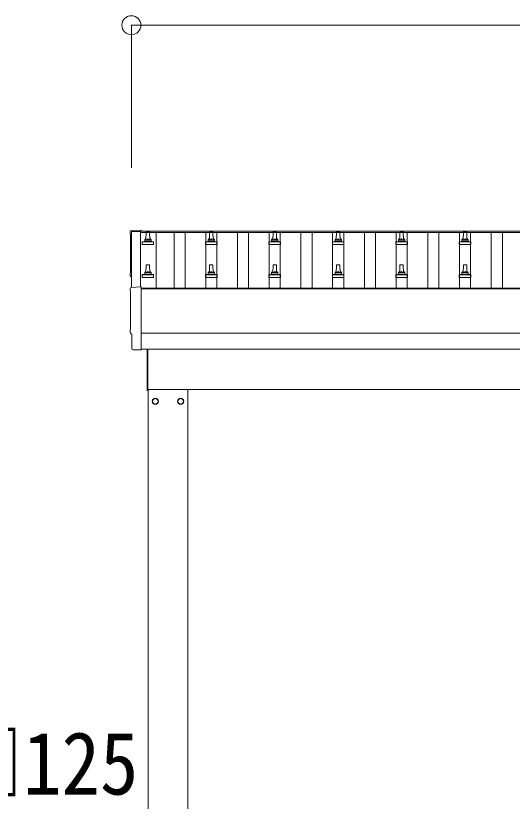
# Model space of a CAD drawing. Units: millimetres at full size, sheet at 1:60; details may follow other scales. Extents: x -16864 to 16864, y -11640 to 11640.
# Drawn here: x -11386 to -9821, y -5509 to -3032 of the extents above; entities that cross this region are included whole.
import ezdxf
from ezdxf.enums import TextEntityAlignment as Align

# ---------------------------------------------------------------- set-up
doc = ezdxf.new("R2010")
doc.units = ezdxf.units.MM
doc.header["$LTSCALE"] = 60
doc.header["$PDMODE"] = 32
doc.header["$PDSIZE"] = 60
for name, color, linetype, lineweight in [('0-2_TEXT1', 4, 'Continuous', 9), ('0-5_ELV2', 5, 'Continuous', 5), ('0-8_TABLE1', 6, 'Continuous', 9)]:
    doc.layers.add(name, color=color, linetype=linetype, lineweight=lineweight)
doc.styles.add('ＭＳ ゴシック', font='')
doc.styles.get('ＭＳ ゴシック').set_extended_font_data('MS Gothic')

msp = doc.modelspace()

# ---------------------------------------------------------------- linework, layer by layer
at = {"layer": '0-2_TEXT1'}
for p, q in [((-10992.98, -3711.61), (-10992.98, -3887.1)), ((-10992.98, -3711.61), (-6146.98, -3711.61)), ((-10992.98, -3715.2), (-6146.98, -3715.2)), ((-11022.55, -3888.64), (-10990.98, -3886.99)), ((-10990.98, -3886.99), (-10990.98, -4085.85)), ((-10990.98, -3891.22), (-6148.98, -3891.22)), ((-10990.98, -3893.11), (-6148.98, -3893.11)), ((-6148.98, -4033), (-10990.98, -4033)), ((-11010.62, -4085.85), (-11017.53, -4085.49)), ((-10990.98, -4082.82), (-6148.98, -4082.82)), ((-10971.98, -4213.22), (-10971.98, -4082.92)), ((-10969.98, -4082.92), (-10969.98, -4213.22)), ((-10969.98, -4210.72), (-6273.98, -4210.72)), ((-10968.98, -7210.72), (-10968.98, -4210.72)), ((-10843.98, -4210.72), (-10843.98, -7210.72)), ((-10969.98, -4213.22), (-10971.98, -4213.22)), ((-10937.89, -4247.47), (-10937.99, -4247.47)), ((-10937.89, -4247.97), (-10937.99, -4247.97)), ((-10875.08, -4247.47), (-10874.98, -4247.47)), ((-10875.08, -4247.97), (-10874.98, -4247.97))]:
    msp.add_line(p, q, dxfattribs=at)
for points in [[(-11022.55, -3709.21), (-10990.98, -3707.56), (-10990.98, -3711.61)], [(-11021.98, -3888.61), (-11021.98, -3712.58), (-10992.98, -3712.58)], [(-11020.37, -4082.49), (-11020.37, -4035.46), (-11020.97, -4035.46)], [(-11009.87, -4085.57), (-11009.21, -4084.94), (-10990.98, -4085.85)]]:
    msp.add_lwpolyline(points, dxfattribs=at)
for points in [[(-10946.48, -4237.91), (-10954.98, -4242.82), (-10954.98, -4252.63), (-10946.48, -4257.54), (-10937.98, -4252.63), (-10937.98, -4242.82)], [(-10866.48, -4237.91), (-10857.98, -4242.82), (-10857.98, -4252.63), (-10866.48, -4257.54), (-10874.98, -4252.63), (-10874.98, -4242.82)]]:
    msp.add_lwpolyline(points, close=True, dxfattribs=at)
for centre, radius in [((-10946.48, -4247.72), 10), ((-10946.48, -4247.72), 8.5), ((-10866.48, -4247.72), 10), ((-10866.48, -4247.72), 8.5)]:
    msp.add_circle(centre, radius, dxfattribs=at)
for centre, start, end in [((-10946.48, -4247.72), 171.25399, 188.74601), ((-10946.48, -4247.72), 111.25399, 128.74601), ((-10946.48, -4247.72), 231.25399, 248.74601), ((-10946.48, -4247.72), 51.25399, 68.74601), ((-10946.48, -4247.72), 291.25399, 308.74601), ((-10946.48, -4247.72), 1.66581, 8.74601), ((-10946.48, -4247.72), 351.25399, 358.33419), ((-10866.48, -4247.72), 171.25399, 178.33419), ((-10866.48, -4247.72), 181.66581, 188.74601), ((-10866.48, -4247.72), 111.25399, 128.74601), ((-10866.48, -4247.72), 231.25399, 248.74601), ((-10866.48, -4247.72), 51.25399, 68.74601), ((-10866.48, -4247.72), 291.25399, 308.74601), ((-10866.48, -4247.72), 351.25399, 8.74601)]:
    msp.add_arc(centre, 8.6, start, end, dxfattribs=at)
for centre, major_axis, ratio, start_param, end_param in [((-11022.4, -3712.21), (-3, 0), 0.99863, 4.7647489, 6.2979817), ((-15788.26, -3782.63), (4763.38, 0), 0.99863, 6.2686928, 6.2979817), ((-11020.97, -3851.63), (-4.41, 0), 0.99863, 6.2686928, 7.6252171), ((-11022.4, -3891.64), (-3, 0), 0.99863, 4.7647489, 6.2979817), ((-15788.26, -3962.06), (4763.38, 0), 0.99863, 6.2686928, 6.2979817), ((-11020.97, -4031.06), (-4.41, 0), 0.99863, 6.2686928, 7.8539816), ((-11017.37, -4082.49), (-2.18, -2.07), 0.9974, 5.5252311, 7.0411395), ((-11010.56, -4084.85), (-0.727, -0.69), 0.9974, 0.7579542, 1.5707963)]:
    msp.add_ellipse(centre, major_axis=major_axis, ratio=ratio, start_param=start_param, end_param=end_param, dxfattribs=at)
at = {"layer": '0-5_ELV2'}
for p, q in [((-10975.98, -3738.13), (-10975.26, -3714.6)), ((-10974.26, -3713.63), (-10965.71, -3713.63)), ((-10964.71, -3714.6), (-10963.98, -3738.13)), ((-10775.98, -3738.13), (-10775.26, -3714.6)), ((-10774.26, -3713.63), (-10765.71, -3713.63)), ((-10764.71, -3714.6), (-10763.98, -3738.13)), ((-10575.98, -3738.13), (-10575.26, -3714.6)), ((-10574.26, -3713.63), (-10565.71, -3713.63)), ((-10564.71, -3714.6), (-10563.98, -3738.13)), ((-10375.98, -3738.13), (-10375.26, -3714.6)), ((-10374.26, -3713.63), (-10365.71, -3713.63)), ((-10364.71, -3714.6), (-10363.98, -3738.13)), ((-10175.98, -3738.13), (-10175.26, -3714.6)), ((-10174.26, -3713.63), (-10165.71, -3713.63)), ((-10164.71, -3714.6), (-10163.98, -3738.13)), ((-9975.98, -3738.13), (-9975.26, -3714.6)), ((-9974.26, -3713.63), (-9965.71, -3713.63)), ((-9964.71, -3714.6), (-9963.98, -3738.13)), ((-10979.98, -3742.34), (-10979.98, -3738.13)), ((-10978.98, -3738.13), (-10960.98, -3738.13)), ((-10959.98, -3742.34), (-10959.98, -3738.13)), ((-10779.98, -3742.34), (-10779.98, -3738.13)), ((-10778.98, -3738.13), (-10760.98, -3738.13)), ((-10759.98, -3742.34), (-10759.98, -3738.13)), ((-10579.98, -3742.34), (-10579.98, -3738.13)), ((-10578.98, -3738.13), (-10560.98, -3738.13)), ((-10559.98, -3742.34), (-10559.98, -3738.13)), ((-10379.98, -3742.34), (-10379.98, -3738.13)), ((-10378.98, -3738.13), (-10360.98, -3738.13)), ((-10359.98, -3742.34), (-10359.98, -3738.13)), ((-10179.98, -3742.34), (-10179.98, -3738.13)), ((-10178.98, -3738.13), (-10160.98, -3738.13)), ((-10159.98, -3742.34), (-10159.98, -3738.13)), ((-9979.98, -3742.34), (-9979.98, -3738.13)), ((-9978.98, -3738.13), (-9960.98, -3738.13)), ((-9959.98, -3742.34), (-9959.98, -3738.13)), ((-10988.23, -3753.63), (-10988.23, -3745.91)), ((-10951.73, -3753.63), (-10988.23, -3753.63)), ((-10987.85, -3745.13), (-10952.12, -3745.13)), ((-10987.47, -3744.94), (-10980.75, -3743.31)), ((-10980.37, -3743.13), (-10959.6, -3743.13)), ((-10952.5, -3744.94), (-10959.22, -3743.31)), ((-10951.73, -3753.63), (-10951.73, -3745.91)), ((-10788.23, -3753.63), (-10788.23, -3745.91)), ((-10751.73, -3753.63), (-10788.23, -3753.63)), ((-10787.85, -3745.13), (-10752.12, -3745.13)), ((-10787.47, -3744.94), (-10780.75, -3743.31)), ((-10780.37, -3743.13), (-10759.6, -3743.13)), ((-10752.5, -3744.94), (-10759.22, -3743.31)), ((-10751.73, -3753.63), (-10751.73, -3745.91)), ((-10588.23, -3753.63), (-10588.23, -3745.91)), ((-10551.73, -3753.63), (-10588.23, -3753.63)), ((-10587.85, -3745.13), (-10552.12, -3745.13)), ((-10587.47, -3744.94), (-10580.75, -3743.31)), ((-10580.37, -3743.13), (-10559.6, -3743.13)), ((-10552.5, -3744.94), (-10559.22, -3743.31)), ((-10551.73, -3753.63), (-10551.73, -3745.91)), ((-10388.23, -3753.63), (-10388.23, -3745.91)), ((-10351.73, -3753.63), (-10388.23, -3753.63)), ((-10387.85, -3745.13), (-10352.12, -3745.13)), ((-10387.47, -3744.94), (-10380.75, -3743.31)), ((-10380.37, -3743.13), (-10359.6, -3743.13)), ((-10352.5, -3744.94), (-10359.22, -3743.31)), ((-10351.73, -3753.63), (-10351.73, -3745.91)), ((-10188.23, -3753.63), (-10188.23, -3745.91)), ((-10151.73, -3753.63), (-10188.23, -3753.63)), ((-10187.85, -3745.13), (-10152.12, -3745.13)), ((-10187.47, -3744.94), (-10180.75, -3743.31)), ((-10180.37, -3743.13), (-10159.6, -3743.13)), ((-10152.5, -3744.94), (-10159.22, -3743.31)), ((-10151.73, -3753.63), (-10151.73, -3745.91)), ((-9988.23, -3753.63), (-9988.23, -3745.91)), ((-9951.73, -3753.63), (-9988.23, -3753.63)), ((-9987.85, -3745.13), (-9952.12, -3745.13)), ((-9987.47, -3744.94), (-9980.75, -3743.31)), ((-9980.37, -3743.13), (-9959.6, -3743.13)), ((-9952.5, -3744.94), (-9959.22, -3743.31)), ((-9951.73, -3753.63), (-9951.73, -3745.91)), ((-10975.98, -3841.46), (-10975.26, -3817.94)), ((-10974.26, -3816.96), (-10965.71, -3816.96)), ((-10964.71, -3817.94), (-10963.98, -3841.46)), ((-10775.98, -3841.46), (-10775.26, -3817.94)), ((-10774.26, -3816.96), (-10765.71, -3816.96)), ((-10764.71, -3817.94), (-10763.98, -3841.46)), ((-10575.98, -3841.46), (-10575.26, -3817.94)), ((-10574.26, -3816.96), (-10565.71, -3816.96)), ((-10564.71, -3817.94), (-10563.98, -3841.46)), ((-10375.98, -3841.46), (-10375.26, -3817.94)), ((-10374.26, -3816.96), (-10365.71, -3816.96)), ((-10364.71, -3817.94), (-10363.98, -3841.46)), ((-10175.98, -3841.46), (-10175.26, -3817.94)), ((-10174.26, -3816.96), (-10165.71, -3816.96)), ((-10164.71, -3817.94), (-10163.98, -3841.46)), ((-9975.98, -3841.46), (-9975.26, -3817.94)), ((-9974.26, -3816.96), (-9965.71, -3816.96)), ((-9964.71, -3817.94), (-9963.98, -3841.46)), ((-10988.23, -3856.96), (-10988.23, -3849.25)), ((-10951.73, -3856.96), (-10988.23, -3856.96)), ((-10987.85, -3848.46), (-10952.12, -3848.46)), ((-10987.47, -3848.28), (-10980.75, -3846.65)), ((-10980.37, -3846.46), (-10959.6, -3846.46)), ((-10979.98, -3845.68), (-10979.98, -3841.46)), ((-10978.98, -3841.46), (-10960.98, -3841.46)), ((-10959.98, -3845.68), (-10959.98, -3841.46)), ((-10952.5, -3848.28), (-10959.22, -3846.65)), ((-10951.73, -3856.96), (-10951.73, -3849.25)), ((-10788.23, -3856.96), (-10788.23, -3849.25)), ((-10751.73, -3856.96), (-10788.23, -3856.96)), ((-10787.85, -3848.46), (-10752.12, -3848.46)), ((-10787.47, -3848.28), (-10780.75, -3846.65)), ((-10780.37, -3846.46), (-10759.6, -3846.46)), ((-10779.98, -3845.68), (-10779.98, -3841.46)), ((-10778.98, -3841.46), (-10760.98, -3841.46)), ((-10759.98, -3845.68), (-10759.98, -3841.46)), ((-10752.5, -3848.28), (-10759.22, -3846.65)), ((-10751.73, -3856.96), (-10751.73, -3849.25)), ((-10588.23, -3856.96), (-10588.23, -3849.25)), ((-10551.73, -3856.96), (-10588.23, -3856.96)), ((-10587.85, -3848.46), (-10552.12, -3848.46)), ((-10587.47, -3848.28), (-10580.75, -3846.65)), ((-10580.37, -3846.46), (-10559.6, -3846.46)), ((-10579.98, -3845.68), (-10579.98, -3841.46)), ((-10578.98, -3841.46), (-10560.98, -3841.46)), ((-10559.98, -3845.68), (-10559.98, -3841.46)), ((-10552.5, -3848.28), (-10559.22, -3846.65)), ((-10551.73, -3856.96), (-10551.73, -3849.25)), ((-10388.23, -3856.96), (-10388.23, -3849.25)), ((-10351.73, -3856.96), (-10388.23, -3856.96)), ((-10387.85, -3848.46), (-10352.12, -3848.46)), ((-10387.47, -3848.28), (-10380.75, -3846.65)), ((-10380.37, -3846.46), (-10359.6, -3846.46)), ((-10379.98, -3845.68), (-10379.98, -3841.46)), ((-10378.98, -3841.46), (-10360.98, -3841.46)), ((-10359.98, -3845.68), (-10359.98, -3841.46)), ((-10352.5, -3848.28), (-10359.22, -3846.65)), ((-10351.73, -3856.96), (-10351.73, -3849.25)), ((-10188.23, -3856.96), (-10188.23, -3849.25)), ((-10151.73, -3856.96), (-10188.23, -3856.96)), ((-10187.85, -3848.46), (-10152.12, -3848.46)), ((-10187.47, -3848.28), (-10180.75, -3846.65)), ((-10180.37, -3846.46), (-10159.6, -3846.46)), ((-10179.98, -3845.68), (-10179.98, -3841.46)), ((-10178.98, -3841.46), (-10160.98, -3841.46)), ((-10159.98, -3845.68), (-10159.98, -3841.46)), ((-10152.5, -3848.28), (-10159.22, -3846.65)), ((-10151.73, -3856.96), (-10151.73, -3849.25)), ((-9988.23, -3856.96), (-9988.23, -3849.25)), ((-9951.73, -3856.96), (-9988.23, -3856.96)), ((-9987.85, -3848.46), (-9952.12, -3848.46)), ((-9987.47, -3848.28), (-9980.75, -3846.65)), ((-9980.37, -3846.46), (-9959.6, -3846.46)), ((-9979.98, -3845.68), (-9979.98, -3841.46)), ((-9978.98, -3841.46), (-9960.98, -3841.46)), ((-9959.98, -3845.68), (-9959.98, -3841.46)), ((-9952.5, -3848.28), (-9959.22, -3846.65)), ((-9951.73, -3856.96), (-9951.73, -3849.25))]:
    msp.add_line(p, q, dxfattribs=at)
at = {"layer": '0-5_ELV2', "color": 4, "lineweight": 9}
for p, q in [((-10943.48, -3715.2), (-10943.48, -3891.22)), ((-10887.48, -3891.22), (-10887.48, -3715.2)), ((-10852.48, -3891.22), (-10852.48, -3715.2)), ((-10787.48, -3891.22), (-10787.48, -3715.2)), ((-10752.48, -3891.22), (-10752.48, -3715.2)), ((-10687.48, -3891.22), (-10687.48, -3715.2)), ((-10652.48, -3891.22), (-10652.48, -3715.2)), ((-10587.48, -3891.22), (-10587.48, -3715.2)), ((-10552.48, -3891.22), (-10552.48, -3715.2)), ((-10487.48, -3891.22), (-10487.48, -3715.2)), ((-10452.48, -3891.22), (-10452.48, -3715.2)), ((-10387.48, -3891.22), (-10387.48, -3715.2)), ((-10352.48, -3891.22), (-10352.48, -3715.2)), ((-10287.48, -3891.22), (-10287.48, -3715.2)), ((-10252.48, -3891.22), (-10252.48, -3715.2)), ((-10187.48, -3891.22), (-10187.48, -3715.2)), ((-10152.48, -3891.22), (-10152.48, -3715.2)), ((-10087.48, -3891.22), (-10087.48, -3715.2)), ((-10052.48, -3891.22), (-10052.48, -3715.2)), ((-9987.48, -3891.22), (-9987.48, -3715.2)), ((-9952.48, -3891.22), (-9952.48, -3715.2)), ((-9887.48, -3891.22), (-9887.48, -3715.2)), ((-9852.48, -3891.22), (-9852.48, -3715.2))]:
    msp.add_line(p, q, dxfattribs=at)
at = {"layer": '0-5_ELV2'}
for centre, radius, start, end in [((-10974.26, -3714.63), 1, 90, 178.60509), ((-10965.71, -3714.63), 1, 1.39491, 90), ((-10774.26, -3714.63), 1, 90, 178.60509), ((-10765.71, -3714.63), 1, 1.39491, 90), ((-10574.26, -3714.63), 1, 90, 178.60509), ((-10565.71, -3714.63), 1, 1.39491, 90), ((-10374.26, -3714.63), 1, 90, 178.60509), ((-10365.71, -3714.63), 1, 1.39491, 90), ((-10174.26, -3714.63), 1, 90, 178.60509), ((-10165.71, -3714.63), 1, 1.39491, 90), ((-9974.26, -3714.63), 1, 90, 178.60509), ((-9965.71, -3714.63), 1, 1.39491, 90), ((-10975.9, -3738.76), 4.13, 90, 171.17633), ((-10978.98, -3739.13), 1, 90, 180), ((-10966.65, -3738.13), 4.83, 133.60282, 180), ((-10973.32, -3738.13), 4.83, 0, 46.39718), ((-10964.07, -3738.76), 4.13, 8.82367, 90), ((-10960.98, -3739.13), 1, 0, 90), ((-10775.9, -3738.76), 4.13, 90, 171.17633), ((-10778.98, -3739.13), 1, 90, 180), ((-10766.65, -3738.13), 4.83, 133.60282, 180), ((-10773.32, -3738.13), 4.83, 0, 46.39718), ((-10764.07, -3738.76), 4.13, 8.82367, 90), ((-10760.98, -3739.13), 1, 0, 90), ((-10575.9, -3738.76), 4.13, 90, 171.17633), ((-10578.98, -3739.13), 1, 90, 180), ((-10566.65, -3738.13), 4.83, 133.60282, 180), ((-10573.32, -3738.13), 4.83, 0, 46.39718), ((-10564.07, -3738.76), 4.13, 8.82367, 90), ((-10560.98, -3739.13), 1, 0, 90), ((-10375.9, -3738.76), 4.13, 90, 171.17633), ((-10378.98, -3739.13), 1, 90, 180), ((-10366.65, -3738.13), 4.83, 133.60282, 180), ((-10373.32, -3738.13), 4.83, 0, 46.39718), ((-10364.07, -3738.76), 4.13, 8.82367, 90), ((-10360.98, -3739.13), 1, 0, 90), ((-10175.9, -3738.76), 4.13, 90, 171.17633), ((-10178.98, -3739.13), 1, 90, 180), ((-10166.65, -3738.13), 4.83, 133.60282, 180), ((-10173.32, -3738.13), 4.83, 0, 46.39718), ((-10164.07, -3738.76), 4.13, 8.82367, 90), ((-10160.98, -3739.13), 1, 0, 90), ((-9975.9, -3738.76), 4.13, 90, 171.17633), ((-9978.98, -3739.13), 1, 90, 180), ((-9966.65, -3738.13), 4.83, 133.60282, 180), ((-9973.32, -3738.13), 4.83, 0, 46.39718), ((-9964.07, -3738.76), 4.13, 8.82367, 90), ((-9960.98, -3739.13), 1, 0, 90), ((-10987.23, -3745.91), 1, 103.62699, 180), ((-10980.98, -3742.34), 1, 283.62699, 0), ((-10958.98, -3742.34), 1, 180, 256.37301), ((-10952.73, -3745.91), 1, 0, 76.37301), ((-10787.23, -3745.91), 1, 103.62699, 180), ((-10780.98, -3742.34), 1, 283.62699, 0), ((-10758.98, -3742.34), 1, 180, 256.37301), ((-10752.73, -3745.91), 1, 0, 76.37301), ((-10587.23, -3745.91), 1, 103.62699, 180), ((-10580.98, -3742.34), 1, 283.62699, 0), ((-10558.98, -3742.34), 1, 180, 256.37301), ((-10552.73, -3745.91), 1, 0, 76.37301), ((-10387.23, -3745.91), 1, 103.62699, 180), ((-10380.98, -3742.34), 1, 283.62699, 0), ((-10358.98, -3742.34), 1, 180, 256.37301), ((-10352.73, -3745.91), 1, 0, 76.37301), ((-10187.23, -3745.91), 1, 103.62699, 180), ((-10180.98, -3742.34), 1, 283.62699, 0), ((-10158.98, -3742.34), 1, 180, 256.37301), ((-10152.73, -3745.91), 1, 0, 76.37301), ((-9987.23, -3745.91), 1, 103.62699, 180), ((-9980.98, -3742.34), 1, 283.62699, 0), ((-9958.98, -3742.34), 1, 180, 256.37301), ((-9952.73, -3745.91), 1, 0, 76.37301), ((-10975.9, -3842.1), 4.13, 90, 171.17633), ((-10974.26, -3817.96), 1, 90, 178.60509), ((-10966.65, -3841.46), 4.83, 133.60282, 180), ((-10973.32, -3841.46), 4.83, 0, 46.39718), ((-10965.71, -3817.96), 1, 1.39491, 90), ((-10964.07, -3842.1), 4.13, 8.82367, 90), ((-10775.9, -3842.1), 4.13, 90, 171.17633), ((-10774.26, -3817.96), 1, 90, 178.60509), ((-10766.65, -3841.46), 4.83, 133.60282, 180), ((-10773.32, -3841.46), 4.83, 0, 46.39718), ((-10765.71, -3817.96), 1, 1.39491, 90), ((-10764.07, -3842.1), 4.13, 8.82367, 90), ((-10575.9, -3842.1), 4.13, 90, 171.17633), ((-10574.26, -3817.96), 1, 90, 178.60509), ((-10566.65, -3841.46), 4.83, 133.60282, 180), ((-10573.32, -3841.46), 4.83, 0, 46.39718), ((-10565.71, -3817.96), 1, 1.39491, 90), ((-10564.07, -3842.1), 4.13, 8.82367, 90), ((-10375.9, -3842.1), 4.13, 90, 171.17633), ((-10374.26, -3817.96), 1, 90, 178.60509), ((-10366.65, -3841.46), 4.83, 133.60282, 180), ((-10373.32, -3841.46), 4.83, 0, 46.39718), ((-10365.71, -3817.96), 1, 1.39491, 90), ((-10364.07, -3842.1), 4.13, 8.82367, 90), ((-10175.9, -3842.1), 4.13, 90, 171.17633), ((-10174.26, -3817.96), 1, 90, 178.60509), ((-10166.65, -3841.46), 4.83, 133.60282, 180), ((-10173.32, -3841.46), 4.83, 0, 46.39718), ((-10165.71, -3817.96), 1, 1.39491, 90), ((-10164.07, -3842.1), 4.13, 8.82367, 90), ((-9975.9, -3842.1), 4.13, 90, 171.17633), ((-9974.26, -3817.96), 1, 90, 178.60509), ((-9966.65, -3841.46), 4.83, 133.60282, 180), ((-9973.32, -3841.46), 4.83, 0, 46.39718), ((-9965.71, -3817.96), 1, 1.39491, 90), ((-9964.07, -3842.1), 4.13, 8.82367, 90), ((-10987.23, -3849.25), 1, 103.62699, 180), ((-10980.98, -3845.68), 1, 283.62699, 0), ((-10978.98, -3842.46), 1, 90, 180), ((-10960.98, -3842.46), 1, 0, 90), ((-10958.98, -3845.68), 1, 180, 256.37301), ((-10952.73, -3849.25), 1, 0, 76.37301), ((-10787.23, -3849.25), 1, 103.62699, 180), ((-10780.98, -3845.68), 1, 283.62699, 0), ((-10778.98, -3842.46), 1, 90, 180), ((-10760.98, -3842.46), 1, 0, 90), ((-10758.98, -3845.68), 1, 180, 256.37301), ((-10752.73, -3849.25), 1, 0, 76.37301), ((-10587.23, -3849.25), 1, 103.62699, 180), ((-10580.98, -3845.68), 1, 283.62699, 0), ((-10578.98, -3842.46), 1, 90, 180), ((-10560.98, -3842.46), 1, 0, 90), ((-10558.98, -3845.68), 1, 180, 256.37301), ((-10552.73, -3849.25), 1, 0, 76.37301), ((-10387.23, -3849.25), 1, 103.62699, 180), ((-10380.98, -3845.68), 1, 283.62699, 0), ((-10378.98, -3842.46), 1, 90, 180), ((-10360.98, -3842.46), 1, 0, 90), ((-10358.98, -3845.68), 1, 180, 256.37301), ((-10352.73, -3849.25), 1, 0, 76.37301), ((-10187.23, -3849.25), 1, 103.62699, 180), ((-10180.98, -3845.68), 1, 283.62699, 0), ((-10178.98, -3842.46), 1, 90, 180), ((-10160.98, -3842.46), 1, 0, 90), ((-10158.98, -3845.68), 1, 180, 256.37301), ((-10152.73, -3849.25), 1, 0, 76.37301), ((-9987.23, -3849.25), 1, 103.62699, 180), ((-9980.98, -3845.68), 1, 283.62699, 0), ((-9978.98, -3842.46), 1, 90, 180), ((-9960.98, -3842.46), 1, 0, 90), ((-9958.98, -3845.68), 1, 180, 256.37301), ((-9952.73, -3849.25), 1, 0, 76.37301)]:
    msp.add_arc(centre, radius, start, end, dxfattribs=at)
at = {"layer": '0-8_TABLE1'}
for p, q in [((-11021.98, -3061.61), (-11021.98, -3511.61)), ((-6117.98, -3061.61), (-11021.98, -3061.61))]:
    msp.add_line(p, q, dxfattribs=at)
msp.add_point((-11021.98, -3061.61), dxfattribs=at)

# ---------------------------------------------------------------- texts
at = {"layer": '0-8_TABLE1', "color": 7, "style": 'ＭＳ ゴシック', "width": 0.9}
msp.add_text('□125', height=197.9, dxfattribs=at).set_placement((-11606.16, -5547.19), align=Align.BOTTOM_LEFT)

doc.saveas('drawing.dxf')
